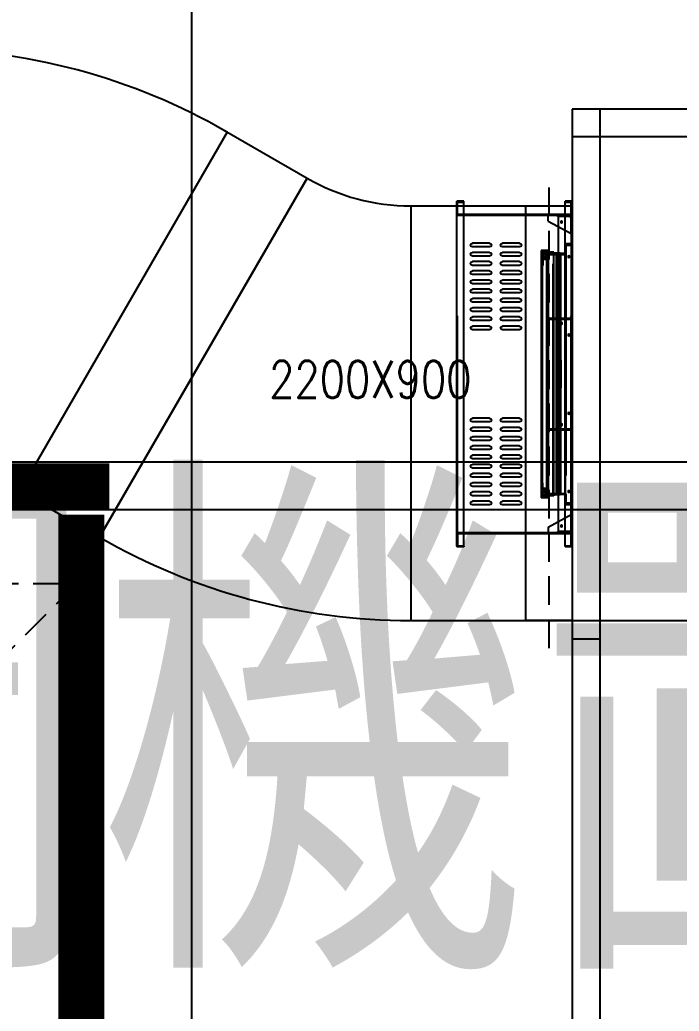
# Model space of a CAD drawing. Header units: millimetres. Extents: x -32710 to 654186, y -254124 to 420220.
# Drawn here: x 276927 to 278357, y 403258 to 405410 of the extents above; entities that cross this region are included whole.
import ezdxf
from ezdxf.enums import TextEntityAlignment as Align
from ezdxf.xclip import XClip

# ---------------------------------------------------------------- set-up
doc = ezdxf.new("R2010")
doc.units = ezdxf.units.MM
doc.header["$LTSCALE"] = 1000
for name, pattern in [('YFM1P-長$0$HIDDEN', [9.525, 6.35, -3.175]), ('YFM1P-長$0$HIDDEN2', [0.1875, 0.125, -0.0625]), ('YFM1P-長$0$HIDDENX2', [0.75, 0.5, -0.25])]:
    doc.linetypes.add(name, pattern=pattern)
for name, color, linetype in [('TPH12-SEC-@E$0$SUGATA3', 252, 'Continuous'), ('TPH12-SEC-@E$0$TEXT2', 252, 'Continuous'), ('YFM1P-長$0$01', 1, 'Continuous'), ('YFM1P-長$0$02', 3, 'Continuous'), ('YFM1P-長$0$03', 4, 'Continuous'), ('YFM1P-長$0$04', 181, 'Continuous'), ('YFM1P-長$0$05', 6, 'Continuous'), ('YFM1P-長$0$06', 7, 'Continuous'), ('YFM1P-長$0$08', 3, 'Continuous'), ('YFM1P-長$0$09', 4, 'Continuous'), ('YFM1P-長$0$10', 181, 'Continuous'), ('YFM1P-長$0$11', 6, 'Continuous'), ('YFM1P-長$0$12', 7, 'Continuous'), ('YFM1P-長$0$M-CWTR-TEXT', 4, 'Continuous'), ('YFM1P-長$0$M-FOUN', 252, 'Continuous'), ('YFM1P-長$0$M-HVAC-CDUCT', 150, 'Continuous'), ('YFM1P-長$0$M-HVAC-DAPR', 3, 'Continuous'), ('YFM1P-長$0$TYPE14X10', 7, 'Continuous')]:
    doc.layers.add(name, color=color, linetype=linetype)
doc.styles.add('TPH12-SEC-@E$0$TEXT', font='romans.shx', dxfattribs={"width": 0.85, "bigfont": 'BIGFONT.shx'})
doc.styles.add('YFM1P-長$0$12P7-XCM2P10$0$AA-TXT', font='simplex.shx', dxfattribs={"bigfont": 'china.shx'})
doc.styles.add('YFM1P-長$0$aa-txt', font='simplex.shx', dxfattribs={"width": 0.8, "bigfont": 'chineset.shx'})
doc.dimstyles.new('YFM1P-長$0$100-DIM', dxfattribs={"dimscale": 1000, "dimtxt": 0.2, "dimasz": 0.1, "dimexe": 0.1, "dimexo": 0.1, "dimgap": 0.05, "dimtad": 1, "dimdec": 0, "dimzin": 3, "dimdsep": 46, "dimtxsty": 'YFM1P-長$0$aa-txt', "dimblk1": 'YFM1P-長$0$DOT', "dimblk2": 'YFM1P-長$0$DOT', "dimsah": 1, "dimcen": 0, "dimclrd": 256, "dimclre": 256, "dimclrt": 256, "dimadec": 0, "dimazin": 0, "dimtfac": 1, "dimtdec": 0, "dimtix": 1, "dimtmove": 2, "dimatfit": 3, "dimldrblk": 'YFM1P-長$0$DOT', "dimfxl": 1, "dimtvp": 1, "dimtolj": 1, "dimtzin": 0, "dimarcsym": 0})

# ---------------------------------------------------------------- blocks, each defined once
blk = doc.blocks.new('TPH12-SEC-@E')
at = {"layer": 'TPH12-SEC-@E$0$SUGATA3'}
blk.add_line((281650, 404450), (274450, 404450), dxfattribs=at)
at = {"layer": 'TPH12-SEC-@E$0$TEXT2', "style": 'TPH12-SEC-@E$0$TEXT', "width": 0.85}
blk.add_text('外調機置場', height=1000, dxfattribs=at).set_placement((277560.7, 403851.9), align=Align.MIDDLE_CENTER)
blk = doc.blocks.new('YFM1P-長$0$A$C29b993c6')
at = {"layer": 'YFM1P-長$0$M-FOUN', "color": 1, "linetype": 'YFM1P-長$0$HIDDEN', "ltscale": 0.01}
blk.add_line((246657.6, 68302.1), (244657.6, 66302.1), dxfattribs=at)
blk.add_lwpolyline([(244657.6, 68302.1), (246657.6, 68302.1), (246657.6, 66302.1), (244657.6, 66302.1)], close=True, dxfattribs=at)
blk = doc.blocks.new('YFM1P-長$0$atp1')
for p, q in [((92751, 11926.4), (92751, 11928.4)), ((92770, 11928.4), (92751, 11928.4)), ((92766, 11926.4), (92751, 11926.4)), ((92751, 11403.7), (92751, 11401.7)), ((92766, 11403.7), (92751, 11403.7)), ((92770, 11401.7), (92751, 11401.7))]:
    blk.add_line(p, q)
for centre in [(92770, 11923.4), (92770, 11406.7)]:
    blk.add_circle(centre, 3)
for centre, start, end in [((92770, 11923.4), 143.1301, 90), ((92770, 11406.7), 270, 216.8699)]:
    blk.add_arc(centre, 5, start, end)
at = {"layer": 'YFM1P-長$0$01'}
for p, q in [((92710, 11944.5), (92710, 11385.5)), ((92725, 11944.5), (92710, 11944.5)), ((92725, 11944.5), (92725, 11385.5)), ((92765, 11924.6), (92723.4, 11924.6)), ((92765, 11405.5), (92765, 11924.6)), ((92725, 11385.5), (92710, 11385.5)), ((92765, 11405.5), (92723.4, 11405.5))]:
    blk.add_line(p, q, dxfattribs=at)
at = {"layer": 'YFM1P-長$0$01', "linetype": 'YFM1P-長$0$HIDDENX2'}
for p, q in [((92723.4, 11944.5), (92723.4, 11385.5)), ((92763.4, 11405.5), (92763.4, 11924.6))]:
    blk.add_line(p, q, dxfattribs=at)
at = {"layer": 'YFM1P-長$0$01'}
for centre in [(92717, 11920), (92742.8, 11899), (92717, 11750), (92742.8, 11743), (92717, 11580), (92742.8, 11587), (92742.8, 11431), (92717, 11410)]:
    blk.add_circle(centre, 1.7, dxfattribs=at)
at = {"layer": 'YFM1P-長$0$02'}
for p, q in [((92725, 11946.3), (92710, 11946.3)), ((92710, 11944.7), (92710, 11946.3)), ((92723.4, 11944.7), (92710, 11944.7)), ((92723.4, 11924.8), (92723.4, 11944.7)), ((92725, 11926.4), (92725, 11946.3)), ((92723.4, 11924.8), (92763.4, 11924.8)), ((92725, 11926.4), (92765, 11926.4)), ((92763.4, 11924.8), (92763.4, 11915.8)), ((92765, 11926.4), (92765, 11915.8)), ((92765, 11915.8), (92763.4, 11915.8)), ((92765, 11414.3), (92763.4, 11414.3)), ((92763.4, 11405.3), (92763.4, 11414.3)), ((92765, 11403.7), (92765, 11414.3)), ((92710, 11385.4), (92710, 11383.8)), ((92723.4, 11385.4), (92710, 11385.4)), ((92723.4, 11405.3), (92763.4, 11405.3)), ((92723.4, 11405.3), (92723.4, 11385.4)), ((92725, 11403.7), (92765, 11403.7)), ((92725, 11403.7), (92725, 11383.8)), ((92725, 11383.8), (92710, 11383.8))]:
    blk.add_line(p, q, dxfattribs=at)
at = {"layer": 'YFM1P-長$0$03'}
for p, q in [((92734.4, 11695), (92734.4, 11924.3)), ((92744.4, 11924.3), (92734.4, 11924.3)), ((92742.4, 11922.3), (92734.4, 11922.3)), ((92744.4, 11924.3), (92744.4, 11405.8)), ((92734.4, 11695), (92736.4, 11695)), ((92736.4, 11695), (92736.4, 11635)), ((92734.4, 11405.8), (92734.4, 11635)), ((92736.4, 11635), (92734.4, 11635)), ((92742.4, 11407.8), (92734.4, 11407.8)), ((92744.4, 11405.8), (92734.4, 11405.8))]:
    blk.add_line(p, q, dxfattribs=at)
at = {"layer": 'YFM1P-長$0$03', "linetype": 'YFM1P-長$0$HIDDENX2'}
blk.add_line((92742.4, 11922.3), (92742.4, 11407.8), dxfattribs=at)
at = {"layer": 'YFM1P-長$0$04'}
for p, q in [((92734.4, 11695), (92734.4, 11635)), ((92736.4, 11695), (92734.4, 11695)), ((92736.4, 11695), (92736.4, 11635)), ((92736.4, 11635), (92734.4, 11635))]:
    blk.add_line(p, q, dxfattribs=at)
at = {"layer": 'YFM1P-長$0$05'}
for p, q in [((92767, 11915.4), (92767, 11913.8)), ((92767, 11915.4), (92775, 11915.4)), ((92767, 11913.8), (92773.4, 11913.8)), ((92773.4, 11913.8), (92773.4, 11900.4)), ((92775, 11915.4), (92775, 11900.4)), ((92773.4, 11900.4), (92775, 11900.4)), ((92773.4, 11429.7), (92775, 11429.7)), ((92773.4, 11416.3), (92773.4, 11429.7)), ((92775, 11414.7), (92775, 11429.7)), ((92767, 11416.3), (92773.4, 11416.3)), ((92767, 11414.7), (92767, 11416.3)), ((92767, 11414.7), (92775, 11414.7))]:
    blk.add_line(p, q, dxfattribs=at)
at = {"layer": 'YFM1P-長$0$06'}
for p, q in [((92762, 11933.5), (92762, 11396.5)), ((92762, 11933.5), (92777, 11933.5)), ((92762, 11931.5), (92775, 11931.5)), ((92777, 11933.5), (92777, 11396.5)), ((92762, 11398.5), (92775, 11398.5)), ((92762, 11396.5), (92777, 11396.5))]:
    blk.add_line(p, q, dxfattribs=at)
at = {"layer": 'YFM1P-長$0$06', "linetype": 'YFM1P-長$0$HIDDENX2'}
blk.add_line((92775, 11931.5), (92775, 11398.5), dxfattribs=at)
at = {"layer": 'YFM1P-長$0$08'}
for p, q in [((92735.8, 11926.4), (92735.8, 11927.6)), ((92735.8, 11927.6), (92749.8, 11927.6)), ((92735.8, 11926.4), (92751, 11926.4)), ((92735.8, 11404), (92735.8, 11926)), ((92765, 11926), (92735.8, 11926)), ((92749.8, 11929.6), (92765, 11929.6)), ((92749.8, 11927.6), (92749.8, 11929.6)), ((92749.8, 11404), (92749.8, 11926)), ((92751, 11928.4), (92765, 11928.4)), ((92751, 11926.4), (92751, 11928.4)), ((92765, 11928.4), (92765, 11929.6)), ((92765, 11404), (92765, 11926)), ((92765, 11404), (92735.8, 11404)), ((92735.8, 11403.7), (92735.8, 11402.5)), ((92735.8, 11403.7), (92751, 11403.7)), ((92735.8, 11402.5), (92749.8, 11402.5)), ((92749.8, 11402.5), (92749.8, 11400.5)), ((92749.8, 11400.5), (92765, 11400.5)), ((92751, 11403.7), (92751, 11401.7)), ((92751, 11401.7), (92765, 11401.7)), ((92765, 11401.7), (92765, 11400.5))]:
    blk.add_line(p, q, dxfattribs=at)
at = {"layer": 'YFM1P-長$0$08', "linetype": 'YFM1P-長$0$HIDDENX2'}
blk.add_line((92751, 11404), (92751, 11926), dxfattribs=at)
at = {"layer": 'YFM1P-長$0$08'}
for centre in [(92742.8, 11899), (92742.8, 11743), (92742.8, 11587), (92742.8, 11431)]:
    blk.add_circle(centre, 1.7, dxfattribs=at)
at = {"layer": 'YFM1P-長$0$09'}
for p, q in [((92710, 11291.6), (92710, 12038.4)), ((92725, 12038.4), (92710, 12038.4)), ((92725, 11291.6), (92725, 12038.4)), ((92945, 11291.6), (92945, 12038.4)), ((92960, 12038.4), (92945, 12038.4)), ((92960, 11291.6), (92960, 12038.4)), ((92958.4, 12010), (92711.6, 12010)), ((92824, 11949), (92861, 11949)), ((92889, 11949), (92926, 11949)), ((92824, 11941), (92861, 11941)), ((92824, 11929), (92861, 11929)), ((92889, 11941), (92926, 11941)), ((92889, 11929), (92926, 11929)), ((92824, 11921), (92861, 11921)), ((92824, 11909), (92861, 11909)), ((92824, 11901), (92861, 11901)), ((92889, 11921), (92926, 11921)), ((92889, 11909), (92926, 11909)), ((92889, 11901), (92926, 11901)), ((92824, 11889), (92861, 11889)), ((92824, 11881), (92861, 11881)), ((92889, 11889), (92926, 11889)), ((92889, 11881), (92926, 11881)), ((92824, 11869), (92861, 11869)), ((92824, 11861), (92861, 11861)), ((92889, 11869), (92926, 11869)), ((92889, 11861), (92926, 11861)), ((92824, 11849), (92861, 11849)), ((92824, 11841), (92861, 11841)), ((92889, 11849), (92926, 11849)), ((92889, 11841), (92926, 11841)), ((92824, 11829), (92861, 11829)), ((92824, 11821), (92861, 11821)), ((92889, 11829), (92926, 11829)), ((92889, 11821), (92926, 11821)), ((92824, 11809), (92861, 11809)), ((92824, 11801), (92861, 11801)), ((92889, 11809), (92926, 11809)), ((92889, 11801), (92926, 11801)), ((92824, 11789), (92861, 11789)), ((92824, 11781), (92861, 11781)), ((92889, 11789), (92926, 11789)), ((92889, 11781), (92926, 11781)), ((92824, 11769), (92861, 11769)), ((92824, 11761), (92861, 11761)), ((92889, 11769), (92926, 11769)), ((92889, 11761), (92926, 11761)), ((92824, 11569), (92861, 11569)), ((92824, 11561), (92861, 11561)), ((92889, 11569), (92926, 11569)), ((92889, 11561), (92926, 11561)), ((92824, 11549), (92861, 11549)), ((92824, 11541), (92861, 11541)), ((92889, 11549), (92926, 11549)), ((92889, 11541), (92926, 11541)), ((92824, 11529), (92861, 11529)), ((92824, 11521), (92861, 11521)), ((92889, 11529), (92926, 11529)), ((92889, 11521), (92926, 11521)), ((92824, 11509), (92861, 11509)), ((92824, 11501), (92861, 11501)), ((92889, 11509), (92926, 11509)), ((92889, 11501), (92926, 11501)), ((92824, 11489), (92861, 11489)), ((92824, 11481), (92861, 11481)), ((92889, 11489), (92926, 11489)), ((92889, 11481), (92926, 11481)), ((92824, 11469), (92861, 11469)), ((92824, 11461), (92861, 11461)), ((92824, 11449), (92861, 11449)), ((92889, 11469), (92926, 11469)), ((92889, 11461), (92926, 11461)), ((92889, 11449), (92926, 11449)), ((92824, 11441), (92861, 11441)), ((92824, 11429), (92861, 11429)), ((92889, 11441), (92926, 11441)), ((92889, 11429), (92926, 11429)), ((92824, 11421), (92861, 11421)), ((92824, 11409), (92861, 11409)), ((92889, 11421), (92926, 11421)), ((92889, 11409), (92926, 11409)), ((92824, 11401), (92861, 11401)), ((92824, 11389), (92861, 11389)), ((92889, 11401), (92926, 11401)), ((92889, 11389), (92926, 11389)), ((92824, 11381), (92861, 11381)), ((92889, 11381), (92926, 11381)), ((92958.4, 11320), (92711.6, 11320)), ((92725, 11291.6), (92710, 11291.6)), ((92960, 11291.6), (92945, 11291.6))]:
    blk.add_line(p, q, dxfattribs=at)
at = {"layer": 'YFM1P-長$0$09', "linetype": 'YFM1P-長$0$HIDDENX2'}
for p, q in [((92711.6, 11291.6), (92711.6, 12038.4)), ((92958.4, 11291.6), (92958.4, 12038.4))]:
    blk.add_line(p, q, dxfattribs=at)
at = {"layer": 'YFM1P-長$0$09'}
for centre in [(92733, 11995), (92733, 11775), (92733, 11555), (92733, 11335)]:
    blk.add_circle(centre, 1.7, dxfattribs=at)
for centre, start, end in [((92824, 11945), 90, 270), ((92861, 11945), 270, 90), ((92889, 11945), 90, 270), ((92926, 11945), 270, 90), ((92824, 11925), 90, 270), ((92861, 11925), 270, 90), ((92889, 11925), 90, 270), ((92926, 11925), 270, 90), ((92824, 11905), 90, 270), ((92861, 11905), 270, 90), ((92889, 11905), 90, 270), ((92926, 11905), 270, 90), ((92824, 11885), 90, 270), ((92861, 11885), 270, 90), ((92889, 11885), 90, 270), ((92926, 11885), 270, 90), ((92824, 11865), 90, 270), ((92861, 11865), 270, 90), ((92889, 11865), 90, 270), ((92926, 11865), 270, 90), ((92824, 11845), 90, 270), ((92861, 11845), 270, 90), ((92889, 11845), 90, 270), ((92926, 11845), 270, 90), ((92824, 11825), 90, 270), ((92861, 11825), 270, 90), ((92889, 11825), 90, 270), ((92926, 11825), 270, 90), ((92824, 11805), 90, 270), ((92861, 11805), 270, 90), ((92889, 11805), 90, 270), ((92926, 11805), 270, 90), ((92824, 11785), 90, 270), ((92861, 11785), 270, 90), ((92889, 11785), 90, 270), ((92926, 11785), 270, 90), ((92824, 11765), 90, 270), ((92861, 11765), 270, 90), ((92889, 11765), 90, 270), ((92926, 11765), 270, 90), ((92824, 11565), 90, 270), ((92861, 11565), 270, 90), ((92889, 11565), 90, 270), ((92926, 11565), 270, 90), ((92824, 11545), 90, 270), ((92861, 11545), 270, 90), ((92889, 11545), 90, 270), ((92926, 11545), 270, 90), ((92824, 11525), 90, 270), ((92861, 11525), 270, 90), ((92889, 11525), 90, 270), ((92926, 11525), 270, 90), ((92824, 11505), 90, 270), ((92861, 11505), 270, 90), ((92889, 11505), 90, 270), ((92926, 11505), 270, 90), ((92824, 11485), 90, 270), ((92861, 11485), 270, 90), ((92889, 11485), 90, 270), ((92926, 11485), 270, 90), ((92824, 11465), 90, 270), ((92824, 11445), 90, 270), ((92861, 11465), 270, 90), ((92861, 11445), 270, 90), ((92889, 11465), 90, 270), ((92889, 11445), 90, 270), ((92926, 11465), 270, 90), ((92926, 11445), 270, 90), ((92824, 11425), 90, 270), ((92861, 11425), 270, 90), ((92889, 11425), 90, 270), ((92926, 11425), 270, 90), ((92824, 11405), 90, 270), ((92861, 11405), 270, 90), ((92889, 11405), 90, 270), ((92926, 11405), 270, 90), ((92824, 11385), 90, 270), ((92861, 11385), 270, 90), ((92889, 11385), 90, 270), ((92926, 11385), 270, 90)]:
    blk.add_arc(centre, 4, start, end, dxfattribs=at)
at = {"layer": 'YFM1P-長$0$10'}
for p, q in [((92710, 12010), (92710, 12040)), ((92710, 12040), (92725, 12040)), ((92711.6, 12038.4), (92725, 12038.4)), ((92711.6, 12011.6), (92711.6, 12038.4)), ((92725, 12038.4), (92725, 12040)), ((92945, 12040), (92960, 12040)), ((92945, 12038.4), (92945, 12040)), ((92945, 12038.4), (92958.4, 12038.4)), ((92958.4, 12011.6), (92958.4, 12038.4)), ((92960, 12010), (92960, 12040)), ((92710, 12010), (92960, 12010)), ((92711.6, 12011.6), (92958.4, 12011.6)), ((92710, 11320), (92960, 11320)), ((92710, 11320), (92710, 11290)), ((92960, 11320), (92960, 11290)), ((92711.6, 11318.4), (92958.4, 11318.4)), ((92711.6, 11318.4), (92711.6, 11291.6)), ((92958.4, 11318.4), (92958.4, 11291.6)), ((92710, 11290), (92725, 11290)), ((92711.6, 11291.6), (92725, 11291.6)), ((92725, 11291.6), (92725, 11290)), ((92945, 11291.6), (92958.4, 11291.6)), ((92945, 11291.6), (92945, 11290)), ((92945, 11290), (92960, 11290))]:
    blk.add_line(p, q, dxfattribs=at)
at = {"layer": 'YFM1P-長$0$11'}
for p, q in [((92710, 12009.6), (92710, 11320.4)), ((92740, 12009.6), (92710, 12009.6)), ((92740, 12009.6), (92740, 11320.4)), ((92740, 12008), (92711.6, 12008)), ((92711.6, 12008), (92711.6, 11948.2)), ((92725, 11946.6), (92710, 11946.6)), ((92725, 11948.2), (92711.6, 11948.2)), ((92711.6, 11946.6), (92711.6, 11383.4)), ((92725, 11948.2), (92725, 11381.8)), ((92725, 11383.4), (92710, 11383.4)), ((92711.6, 11381.8), (92711.6, 11322)), ((92725, 11381.8), (92711.6, 11381.8)), ((92740, 11320.4), (92710, 11320.4)), ((92740, 11322), (92711.6, 11322))]:
    blk.add_line(p, q, dxfattribs=at)
for centre in [(92733, 11995), (92717, 11920), (92733, 11775), (92717, 11750), (92717, 11580), (92733, 11555), (92717, 11410), (92733, 11335)]:
    blk.add_circle(centre, 1.7, dxfattribs=at)
at = {"layer": 'YFM1P-長$0$12'}
for p, q in [((92741.6, 12007), (92741.6, 12010)), ((92741.6, 12010), (92761.6, 12010)), ((92761.6, 11997), (92761.6, 12010)), ((92711.6, 11970), (92711.6, 12004)), ((92761.6, 11997), (92711.6, 11970)), ((92714.6, 12007), (92741.6, 12007)), ((92761.6, 11786), (92711.6, 11786)), ((92711.6, 11786), (92711.6, 11784)), ((92761.6, 11784), (92711.6, 11784)), ((92761.6, 11786), (92761.6, 11784)), ((92761.6, 11546), (92711.6, 11546)), ((92711.6, 11544), (92711.6, 11546)), ((92761.6, 11544), (92711.6, 11544)), ((92761.6, 11544), (92761.6, 11546)), ((92711.6, 11360), (92711.6, 11326)), ((92761.6, 11333), (92711.6, 11360)), ((92714.6, 11323), (92741.6, 11323)), ((92741.6, 11323), (92741.6, 11320)), ((92741.6, 11320), (92761.6, 11320)), ((92761.6, 11333), (92761.6, 11320))]:
    blk.add_line(p, q, dxfattribs=at)
for centre, start, end in [((92714.6, 12004), 90, 180), ((92714.6, 11326), 180, 270)]:
    blk.add_arc(centre, 3, start, end, dxfattribs=at)
blk = doc.blocks.new('YFM1P-長$0$A$C8d85a92e')
at = {"layer": 'YFM1P-長$0$TYPE14X10', "color": 22}
for p, q in [((250, 2850), (250, 150)), ((250, 2850), (250, 150)), ((10850, 2850), (250, 2850)), ((310, 2850), (310, 150)), ((310, 2850), (310, 150)), ((10790, 2790), (250, 2790)), ((310, 2190), (310, 2070)), ((250, 1700), (310, 1700))]:
    blk.add_line(p, q, dxfattribs=at)
at = {"layer": 'YFM1P-長$0$TYPE14X10', "color": 22, "xscale": -1}
blk.add_blockref('YFM1P-長$0$atp1', (92960, -9390), dxfattribs=at)
blk = doc.blocks.new('YFM1P-長$0$DOT')
at = {"color": 0}
blk.add_line((-1, 0), (1, 0), dxfattribs=at)
at = {"color": 2, "const_width": 0.5}
blk.add_lwpolyline([(-0.25, 0, 1), (0.25, 0, 1)], format="xyb", close=True, dxfattribs=at)
blk = doc.blocks.new('*D2966')
at = {"layer": 'DEFPOINTS', "color": 0, "transparency": 16777216}
for p in [(277811.7, 404106.5), (292343.4, 401950), (294492.3, 401950)]:
    blk.add_point(p, dxfattribs=at)
at = {"layer": 'YFM1P-長$0$M-FOUN', "lineweight": -2, "transparency": 16777216}
for p, q in [((277911.7, 404106.5), (294592.3, 404106.5)), ((294492.3, 404006.5), (294492.3, 402050)), ((292443.4, 401950), (294592.3, 401950))]:
    blk.add_line(p, q, dxfattribs=at)
at = {"layer": 'YFM1P-長$0$M-FOUN', "lineweight": -2, "transparency": 16777216, "xscale": 100, "yscale": 100, "zscale": 100}
for p, rotation in [((294492.3, 404106.5), 90), ((294492.3, 401950), 270)]:
    blk.add_blockref('YFM1P-長$0$DOT', p, dxfattribs=dict(at, rotation=rotation))
at = {"layer": 'YFM1P-長$0$M-FOUN', "transparency": 16777216, "insert": (294342.3, 403028.3), "char_height": 200, "attachment_point": 5, "rotation": 90, "style": 'YFM1P-長$0$aa-txt'}
blk.add_mtext('\\A1;2157', dxfattribs=at)
blk = doc.blocks.new('*D2967')
at = {"layer": 'DEFPOINTS', "color": 0, "transparency": 16777216}
for p in [(276450, 404347.7), (293103.7, 401950), (295252.7, 401950)]:
    blk.add_point(p, dxfattribs=at)
at = {"layer": 'YFM1P-長$0$M-FOUN', "lineweight": -2, "transparency": 16777216}
for p, q in [((276550, 404347.7), (295352.7, 404347.7)), ((295252.7, 404247.7), (295252.7, 402050)), ((293203.7, 401950), (295352.7, 401950))]:
    blk.add_line(p, q, dxfattribs=at)
at = {"layer": 'YFM1P-長$0$M-FOUN', "lineweight": -2, "transparency": 16777216, "xscale": 100, "yscale": 100, "zscale": 100}
for p, rotation in [((295252.7, 404347.7), 90), ((295252.7, 401950), 270)]:
    blk.add_blockref('YFM1P-長$0$DOT', p, dxfattribs=dict(at, rotation=rotation))
at = {"layer": 'YFM1P-長$0$M-FOUN', "transparency": 16777216, "insert": (295102.7, 403148.8), "char_height": 200, "attachment_point": 5, "rotation": 90, "style": 'YFM1P-長$0$aa-txt'}
blk.add_mtext('\\A1;2398', dxfattribs=at)
blk = doc.blocks.new('YFM1P-長')
at = {"layer": 'YFM1P-長$0$M-FOUN'}
blk.add_line((277300, 401860), (277300, 408155.8), dxfattribs=at)
at = {"layer": 'YFM1P-長$0$M-FOUN', "color": 3, "const_width": 100}
for points in [[(273820, 404397.7), (277121.3, 404397.7)], [(277060, 404336.3), (277060, 402245), (277060, 402710)]]:
    blk.add_lwpolyline(points, dxfattribs=at)
at = {"layer": 'YFM1P-長$0$M-HVAC-CDUCT'}
for p, q in [((277333.5, 405191.8), (277550, 405066.8)), ((277376.8, 405166.8), (276926.8, 404387.4)), ((277550, 405066.8), (277100, 404287.4)), ((277100, 404287.4), (277550, 405066.8)), ((277775, 405006.5), (278125, 405006.5)), ((277775, 405006.5), (277775, 404106.5)), ((276926.8, 404387.4), (277100, 404287.4)), ((277775, 404106.5), (278125, 404106.5))]:
    blk.add_line(p, q, dxfattribs=at)
for centre, radius, start, end in [((276701.8, 403997.7), 1350, 60, 90), ((277775, 405456.5), 450, 240, 270), ((277775, 405456.5), 1350, 240, 270)]:
    blk.add_arc(centre, radius, start, end, dxfattribs=at)
at = {"layer": 'YFM1P-長$0$M-HVAC-DAPR', "linetype": 'YFM1P-長$0$HIDDEN2', "ltscale": 0.5}
blk.add_line((278075, 404046.5), (278075, 405066.5), dxfattribs=at)
at = {"layer": 'YFM1P-長$0$M-HVAC-DAPR', "ltscale": 0.5}
blk.add_lwpolyline([(278025, 405006.5), (278125, 405006.5), (278125, 404106.5), (278025, 404106.5)], close=True, dxfattribs=at)
at = {"layer": 'YFM1P-長$0$M-FOUN'}
for name, p in [('YFM1P-長$0$A$C8d85a92e', (277875, 402366.5)), ('YFM1P-長$0$A$C29b993c6', (30392.9, 335885))]:
    blk.add_blockref(name, p, dxfattribs=at)
at = {"layer": 'YFM1P-長$0$M-CWTR-TEXT', "style": 'YFM1P-長$0$12P7-XCM2P10$0$AA-TXT', "width": 0.8}
blk.add_text('2200X900', height=80, dxfattribs=at).set_placement((277687.3, 404630), align=Align.MIDDLE_CENTER)
at = {"layer": 'YFM1P-長$0$M-FOUN'}
for base, p1, p2, picture, middle in [((295252.7, 401950), (276450, 404347.7), (293103.7, 401950), '*D2967', (295102.7, 403148.8)), ((294492.3332, 401950), (277811.6504, 404106.5196), (292343.3588, 401950), '*D2966', (294342.3332, 403028.2598))]:
    dim = blk.add_linear_dim(base=base, p1=p1, p2=p2, angle=90, dimstyle='YFM1P-長$0$100-DIM', override={"dimfxl": 300}, dxfattribs=at)
    dim.commit()
    dim.dimension.update_dxf_attribs({"geometry": picture, "text_midpoint": middle})

msp = doc.modelspace()

# ---------------------------------------------------------------- block references
msp.add_blockref('TPH12-SEC-@E', (0, 0))
ref = msp.add_blockref('YFM1P-長', (0, 0))
XClip(ref).set_block_clipping_path([(188201.2783815574, 355635.7797075855), (305020.60558715, 413217.0386999981)])

doc.saveas('drawing.dxf')
